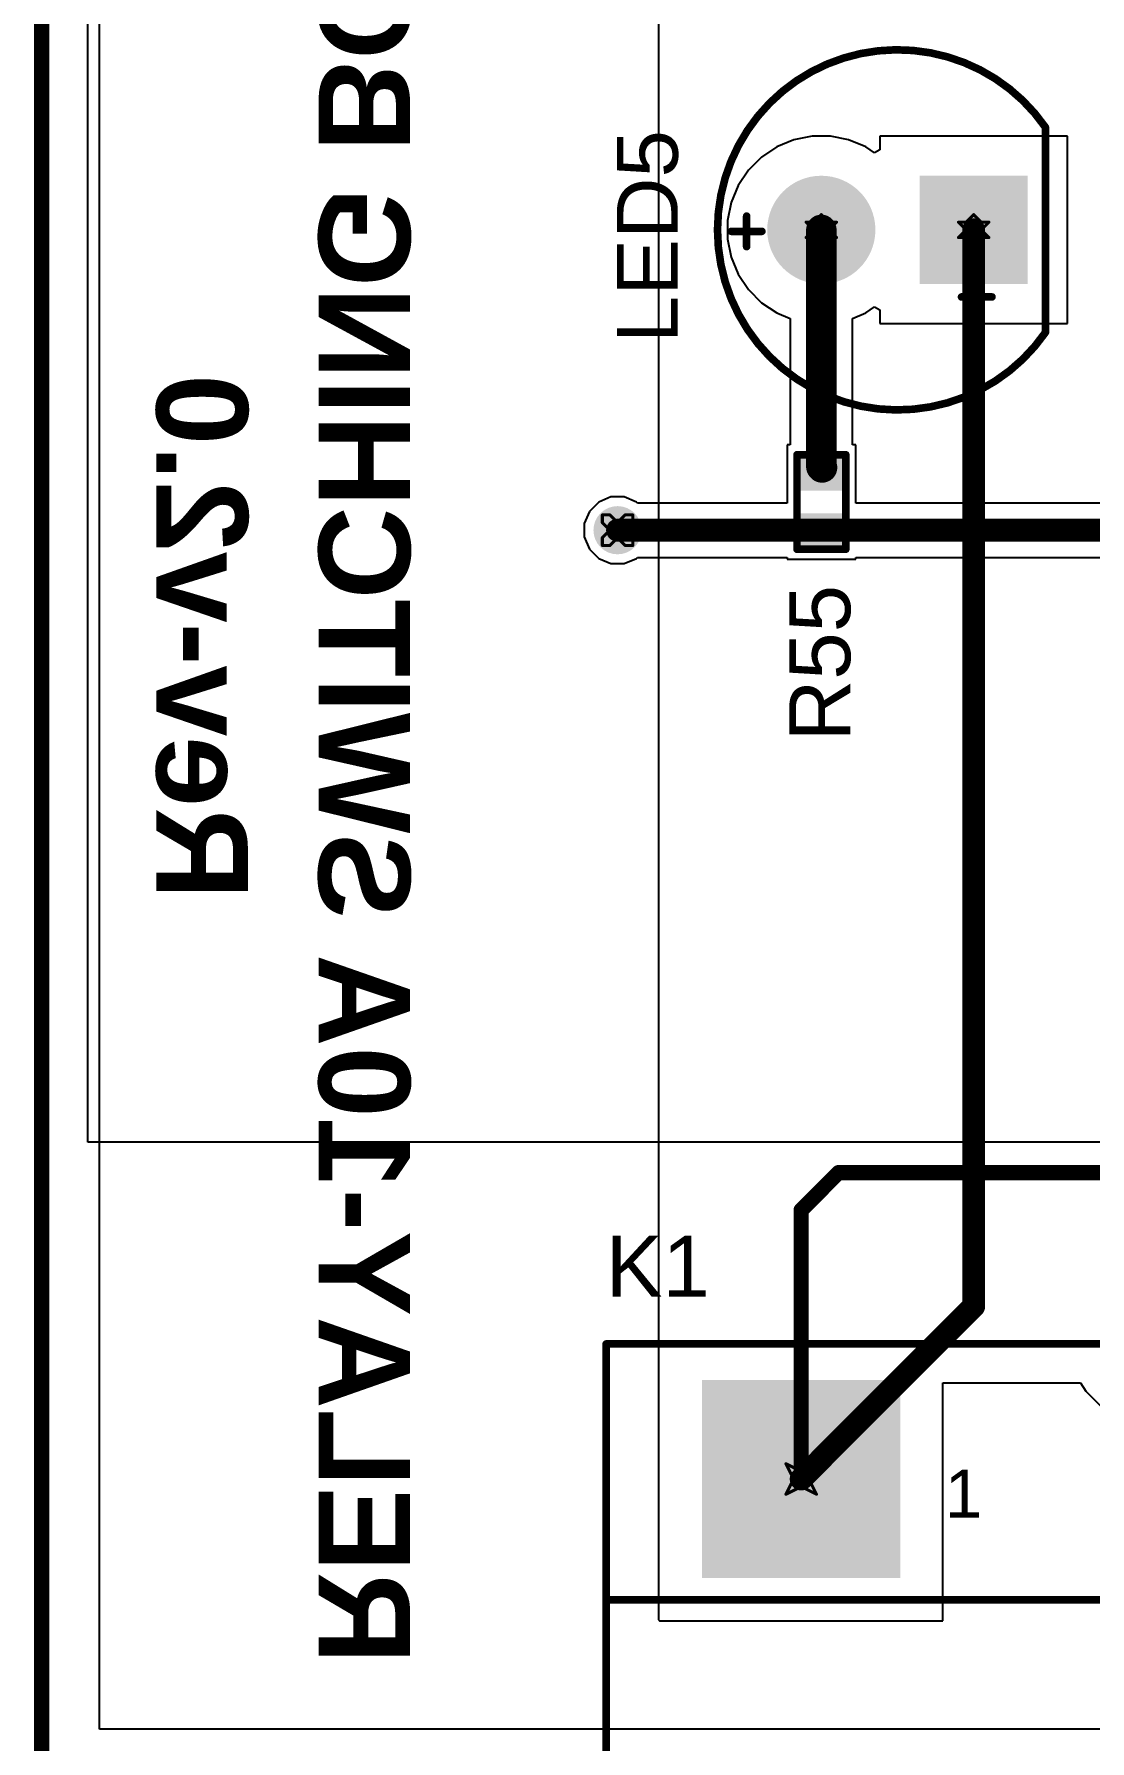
# Model space of a CAD drawing. Header units: inches. Extents: x 0 to 212, y 0 to 208.
# Drawn here: x -0.163 to 0.53, y 2.032 to 3.152 of the extents above; entities that cross this region are included whole.
import ezdxf

# ---------------------------------------------------------------- set-up
doc = ezdxf.new("R2010")
doc.units = ezdxf.units.IN
doc.header["$MEASUREMENT"] = 0
for name, color, linetype in [('Board Outline', 216, 'Continuous'), ('Bottom Layer', 5, 'Continuous'), ('Bottom Overlay', 54, 'Continuous'), ('Bottom Solder', 6, 'Continuous'), ('Drill Drawing', 1, 'Continuous'), ('Multi-Layer', 9, 'Continuous'), ('Pad Holes', 156, 'Continuous'), ('Top Layer', 1, 'Continuous'), ('Top Overlay', 2, 'Continuous'), ('Top Paste', 8, 'Continuous'), ('Top Solder', 216, 'Continuous'), ('Via Holes', 16, 'Continuous')]:
    doc.layers.add(name, color=color, linetype=linetype)
doc.styles.add('Arial', font='', dxfattribs={"height": 0.2})
doc.styles.add('Arial_Bold', font='', dxfattribs={"height": 0.2})
doc.styles.get('Arial').set_extended_font_data('Arial')
doc.styles.get('Arial_Bold').set_extended_font_data('Arial', bold=True)

# ---------------------------------------------------------------- blocks, each defined once
blk = doc.blocks.new('R___0402_27')
at = {"layer": 'Top Layer'}
for points in [[(-0.0275, -0.0125), (-0.0275, 0.0125), (-0.009499999999999998, 0.0125), (-0.009500000000000001, -0.0125)], [(0.009499999999999998, -0.0125), (0.009500000000000001, 0.0125), (0.0275, 0.0125), (0.0275, -0.0125)]]:
    blk.add_hatch(color=1, dxfattribs=at).paths.add_polyline_path(points)
at = {"layer": 'Top Paste'}
for points in [[(-0.0275, -0.0125), (-0.0275, 0.0125), (-0.009499999999999998, 0.0125), (-0.009500000000000001, -0.0125)], [(0.009499999999999998, -0.0125), (0.009500000000000001, 0.0125), (0.0275, 0.0125), (0.0275, -0.0125)]]:
    blk.add_hatch(color=8, dxfattribs=at).paths.add_polyline_path(points)
at = {"layer": 'Top Solder'}
for points in [[(-0.0296654, -0.0146654), (-0.0296654, 0.0146654), (-0.007334599999999998, 0.0146654), (-0.007334600000000002, -0.0146654)], [(0.007334599999999998, -0.0146654), (0.007334600000000002, 0.0146654), (0.0296654, 0.0146654), (0.0296654, -0.0146654)]]:
    blk.add_hatch(color=216, dxfattribs=at).paths.add_polyline_path(points)
at = {"layer": 'Top Overlay'}
for points in [[(-0.031, 0.016, 0.005, 0.005, 0), (0.031, 0.016, 0.005, 0.005, 0)], [(-0.031, 0.016, 0.005, 0.005, 0), (-0.031, -0.016, 0.005, 0.005, 0)], [(0.031, 0.016, 0.005, 0.005, 0), (0.031, -0.016, 0.005, 0.005, 0)], [(-0.031, -0.016, 0.005, 0.005, 0), (0.031, -0.016, 0.005, 0.005, 0)], [(-0.032, -0.017, 0.000127, 0.000127, 0), (0.032, -0.017, 0.000127, 0.000127, 0)]]:
    blk.add_lwpolyline(points, format="xyseb", dxfattribs=at)
for points in [[(-0.03225, 0.016, 0.0025, 0.0025, 1), (-0.02975, 0.016, 0.0025, 0.0025, 1)], [(-0.03225, 0.016, 0.0025, 0.0025, 1), (-0.02975, 0.016, 0.0025, 0.0025, 1)], [(0.02975, 0.016, 0.0025, 0.0025, 1), (0.03225, 0.016, 0.0025, 0.0025, 1)], [(0.02975, 0.016, 0.0025, 0.0025, 1), (0.03225, 0.016, 0.0025, 0.0025, 1)], [(-0.03225, -0.016, 0.0025, 0.0025, 1), (-0.02975, -0.016, 0.0025, 0.0025, 1)], [(-0.03225, -0.016, 0.0025, 0.0025, 1), (-0.02975, -0.016, 0.0025, 0.0025, 1)], [(-0.0320317, -0.017, 6.35e-05, 6.35e-05, 1), (-0.0319683, -0.017, 6.35e-05, 6.35e-05, 1)], [(0.02975, -0.016, 0.0025, 0.0025, 1), (0.03225, -0.016, 0.0025, 0.0025, 1)], [(0.02975, -0.016, 0.0025, 0.0025, 1), (0.03225, -0.016, 0.0025, 0.0025, 1)], [(0.0319683, -0.017, 6.35e-05, 6.35e-05, 1), (0.0320317, -0.017, 6.35e-05, 6.35e-05, 1)]]:
    blk.add_lwpolyline(points, format="xyseb", close=True, dxfattribs=at)
blk = doc.blocks.new('TH_LED_5___G_____86')
at = {"layer": 'Bottom Layer'}
blk.add_hatch(color=5, dxfattribs=at).paths.add_polyline_path([(-0.08149595, 0.03149605), (-0.01850385, 0.03149605), (-0.01850385, -0.03149605), (-0.08149595, -0.03149605)])
h = blk.add_hatch(color=5, dxfattribs=at)
edge = h.paths.add_edge_path()
edge.add_arc((0.0500001, 0), 0.031496, 0, 360)
at = {"layer": 'Bottom Solder'}
blk.add_hatch(color=6, dxfattribs=at).paths.add_polyline_path([(-0.08549595, 0.03549605), (-0.01450385, 0.03549605), (-0.01450385, -0.03549605), (-0.08549595, -0.03549605)])
h = blk.add_hatch(color=6, dxfattribs=at)
edge = h.paths.add_edge_path()
edge.add_arc((0.0500001, 0), 0.035496, 0, 360)
at = {"layer": 'Multi-Layer'}
blk.add_hatch(color=9, dxfattribs=at).paths.add_polyline_path([(-0.08149595, 0.03149605), (-0.01850385, 0.03149605), (-0.01850385, -0.03149605), (-0.08149595, -0.03149605)])
h = blk.add_hatch(color=9, dxfattribs=at)
edge = h.paths.add_edge_path()
edge.add_arc((0.0500001, 0), 0.031496, 0, 360)
at = {"layer": 'Pad Holes'}
h = blk.add_hatch(color=7, dxfattribs=at)
edge = h.paths.add_edge_path()
edge.add_arc((-0.0499999, 0), 0.017717, 0, 360)
h = blk.add_hatch(color=7, dxfattribs=at)
edge = h.paths.add_edge_path()
edge.add_arc((0.0500001, 0), 0.017717, 0, 360)
at = {"layer": 'Top Layer'}
blk.add_hatch(color=1, dxfattribs=at).paths.add_polyline_path([(-0.08149595, 0.03149605), (-0.01850385, 0.03149605), (-0.01850385, -0.03149605), (-0.08149595, -0.03149605)])
h = blk.add_hatch(color=1, dxfattribs=at)
edge = h.paths.add_edge_path()
edge.add_arc((0.0500001, 0), 0.031496, 0, 360)
at = {"layer": 'Top Solder'}
blk.add_hatch(color=216, dxfattribs=at).paths.add_polyline_path([(-0.08549595, 0.03549605), (-0.01450385, 0.03549605), (-0.01450385, -0.03549605), (-0.08549595, -0.03549605)])
h = blk.add_hatch(color=216, dxfattribs=at)
edge = h.paths.add_edge_path()
edge.add_arc((0.0500001, 0), 0.035496, 0, 360)
at = {"layer": 'Top Overlay'}
for points in [[(-0.0970696, 0.0672869, 0.005, 0.005, -0.7350501228491372), (0.1181102, 0, 0.005, 0.005, 0)], [(-0.0970695, 0.0672869, 0.005, 0.005, 0), (-0.0970695, -0.0672869, 0.005, 0.005, 0)], [(-0.0419998, 0.044, 0.005, 0.005, 0), (-0.0619999, 0.044, 0.005, 0.005, 0)], [(0.099, 0.011, 0.005, 0.005, 0), (0.099, -0.0090001, 0.005, 0.005, 0)], [(0.1181102, 0, 0.005, 0.005, -0.7350501228491367), (-0.0970696, -0.0672869, 0.005, 0.005, 0)], [(0.1090001, 0.001, 0.005, 0.005, 0), (0.089, 0.001, 0.005, 0.005, 0)]]:
    blk.add_lwpolyline(points, format="xyseb", dxfattribs=at)
for points in [[(-0.0983196, 0.0672869, 0.0025, 0.0025, 1), (-0.0958196, 0.0672869, 0.0025, 0.0025, 1)], [(-0.0983195, 0.0672869, 0.0025, 0.0025, 1), (-0.0958195, 0.0672869, 0.0025, 0.0025, 1)], [(-0.0632499, 0.044, 0.0025, 0.0025, 1), (-0.0607499, 0.044, 0.0025, 0.0025, 1)], [(-0.0432498, 0.044, 0.0025, 0.0025, 1), (-0.0407498, 0.044, 0.0025, 0.0025, 1)], [(0.09775, 0.011, 0.0025, 0.0025, 1), (0.10025, 0.011, 0.0025, 0.0025, 1)], [(0.08775, 0.001, 0.0025, 0.0025, 1), (0.09025, 0.001, 0.0025, 0.0025, 1)], [(0.1077501, 0.001, 0.0025, 0.0025, 1), (0.1102501, 0.001, 0.0025, 0.0025, 1)], [(0.1168602, 0, 0.0025, 0.0025, 1), (0.1193602, 0, 0.0025, 0.0025, 1)], [(0.1168602, 0, 0.0025, 0.0025, 1), (0.1193602, 0, 0.0025, 0.0025, 1)], [(0.09775, -0.0090001, 0.0025, 0.0025, 1), (0.10025, -0.0090001, 0.0025, 0.0025, 1)], [(-0.0983196, -0.0672869, 0.0025, 0.0025, 1), (-0.0958196, -0.0672869, 0.0025, 0.0025, 1)], [(-0.0983195, -0.0672869, 0.0025, 0.0025, 1), (-0.0958195, -0.0672869, 0.0025, 0.0025, 1)]]:
    blk.add_lwpolyline(points, format="xyseb", close=True, dxfattribs=at)
blk = doc.blocks.new('G4A_1A_PE_DC24_96')
at = {"layer": 'Bottom Layer'}
blk.add_hatch(color=5, dxfattribs=at).paths.add_polyline_path([(-0.40944835, 0.17323225), (-0.53543265, 0.17323225), (-0.53543265, 0.29921655), (-0.40944835, 0.29921655)])
h = blk.add_hatch(color=5, dxfattribs=at)
edge = h.paths.add_edge_path()
edge.add_arc((0.3936995, 0.2362244), 0.0629921, 0, 360)
h = blk.add_hatch(color=5, dxfattribs=at)
edge = h.paths.add_edge_path()
edge.add_arc((-0.5433105, -0.2362156), 0.0629921, 0, 360)
h = blk.add_hatch(color=5, dxfattribs=at)
edge = h.paths.add_edge_path()
edge.add_arc((0.5433095, -0.2362156), 0.0629921, 0, 360)
at = {"layer": 'Bottom Solder'}
blk.add_hatch(color=6, dxfattribs=at).paths.add_polyline_path([(-0.40744835, 0.17123225), (-0.53743265, 0.17123225), (-0.53743265, 0.30121655), (-0.40744835, 0.30121655)])
h = blk.add_hatch(color=6, dxfattribs=at)
edge = h.paths.add_edge_path()
edge.add_arc((0.3936995, 0.2362244), 0.0649921, 0, 360)
h = blk.add_hatch(color=6, dxfattribs=at)
edge = h.paths.add_edge_path()
edge.add_arc((-0.5433105, -0.2362156), 0.0649921, 0, 360)
h = blk.add_hatch(color=6, dxfattribs=at)
edge = h.paths.add_edge_path()
edge.add_arc((0.5433095, -0.2362156), 0.0649921, 0, 360)
at = {"layer": 'Multi-Layer'}
blk.add_hatch(color=9, dxfattribs=at).paths.add_polyline_path([(-0.40944835, 0.17323225), (-0.53543265, 0.17323225), (-0.53543265, 0.29921655), (-0.40944835, 0.29921655)])
h = blk.add_hatch(color=9, dxfattribs=at)
edge = h.paths.add_edge_path()
edge.add_arc((0.3936995, 0.2362244), 0.0629921, 0, 360)
h = blk.add_hatch(color=9, dxfattribs=at)
edge = h.paths.add_edge_path()
edge.add_arc((-0.5433105, -0.2362156), 0.0629921, 0, 360)
h = blk.add_hatch(color=9, dxfattribs=at)
edge = h.paths.add_edge_path()
edge.add_arc((0.5433095, -0.2362156), 0.0629921, 0, 360)
at = {"layer": 'Pad Holes'}
h = blk.add_hatch(color=7, dxfattribs=at)
edge = h.paths.add_edge_path()
edge.add_arc((-0.4724385, 0.2362194), 0.035433, 0, 360)
h = blk.add_hatch(color=7, dxfattribs=at)
edge = h.paths.add_edge_path()
edge.add_arc((0.3936985, 0.2362194), 0.035433, 0, 360)
h = blk.add_hatch(color=7, dxfattribs=at)
edge = h.paths.add_edge_path()
edge.add_arc((-0.5433125, -0.2362196), 0.035433, 0, 360)
h = blk.add_hatch(color=7, dxfattribs=at)
edge = h.paths.add_edge_path()
edge.add_arc((0.5433125, -0.2362196), 0.035433, 0, 360)
at = {"layer": 'Top Layer'}
blk.add_hatch(color=1, dxfattribs=at).paths.add_polyline_path([(-0.40944835, 0.17323225), (-0.53543265, 0.17323225), (-0.53543265, 0.29921655), (-0.40944835, 0.29921655)])
h = blk.add_hatch(color=1, dxfattribs=at)
edge = h.paths.add_edge_path()
edge.add_arc((0.3936995, 0.2362244), 0.0629921, 0, 360)
h = blk.add_hatch(color=1, dxfattribs=at)
edge = h.paths.add_edge_path()
edge.add_arc((-0.5433105, -0.2362156), 0.0629921, 0, 360)
h = blk.add_hatch(color=1, dxfattribs=at)
edge = h.paths.add_edge_path()
edge.add_arc((0.5433095, -0.2362156), 0.0629921, 0, 360)
at = {"layer": 'Top Solder'}
blk.add_hatch(color=216, dxfattribs=at).paths.add_polyline_path([(-0.40744835, 0.17123225), (-0.53743265, 0.17123225), (-0.53743265, 0.30121655), (-0.40744835, 0.30121655)])
h = blk.add_hatch(color=216, dxfattribs=at)
edge = h.paths.add_edge_path()
edge.add_arc((0.3936995, 0.2362244), 0.0649921, 0, 360)
h = blk.add_hatch(color=216, dxfattribs=at)
edge = h.paths.add_edge_path()
edge.add_arc((-0.5433105, -0.2362156), 0.0649921, 0, 360)
h = blk.add_hatch(color=216, dxfattribs=at)
edge = h.paths.add_edge_path()
edge.add_arc((0.5433095, -0.2362156), 0.0649921, 0, 360)
at = {"layer": 'Top Overlay'}
for points in [[(-0.6004005, 0.3248124, 0.005, 0.005, 0), (0.6003855, 0.3248124, 0.005, 0.005, 0)], [(-0.6003595, -0.2169466, 0.005, 0.005, 0), (-0.6003595, 0.3248124, 0.005, 0.005, 0)], [(0.6003855, -0.2170276, 0.005, 0.005, 0), (0.6003855, 0.3248124, 0.005, 0.005, 0)], [(-0.6003595, 0.1568944, 0.005, 0.005, 0), (0.6003855, 0.1568944, 0.005, 0.005, 0)], [(-0.6003935, -0.1751876, 0.005, 0.005, 0), (0.6003925, -0.1751876, 0.005, 0.005, 0)], [(-0.0861195, -0.2199886, 0.005, 0.005, 0), (0.0849995, -0.2199887, 0.005, 0.005, 0)], [(-0.0861195, -0.3051096, 0.005, 0.005, 0), (-0.0861195, -0.2199886, 0.005, 0.005, 0)], [(0.0849995, -0.3051096, 0.005, 0.005, 0), (0.0849995, -0.2199887, 0.005, 0.005, 0)], [(-0.6003595, -0.3051096, 0.005, 0.005, 0), (-0.6003595, -0.2554705, 0.005, 0.005, 0)], [(0.6003855, -0.3051096, 0.005, 0.005, 0), (0.6003855, -0.2553895, 0.005, 0.005, 0)], [(-0.6004005, -0.3051096, 0.005, 0.005, 0), (0.6003855, -0.3051096, 0.005, 0.005, 0)]]:
    blk.add_lwpolyline(points, format="xyseb", dxfattribs=at)
for points in [[(-0.6016505, 0.3248124, 0.0025, 0.0025, 1), (-0.5991505, 0.3248124, 0.0025, 0.0025, 1)], [(-0.6016095, 0.3248124, 0.0025, 0.0025, 1), (-0.5991095, 0.3248124, 0.0025, 0.0025, 1)], [(0.5991355, 0.3248124, 0.0025, 0.0025, 1), (0.6016355, 0.3248124, 0.0025, 0.0025, 1)], [(0.5991355, 0.3248124, 0.0025, 0.0025, 1), (0.6016355, 0.3248124, 0.0025, 0.0025, 1)], [(-0.6016095, 0.1568944, 0.0025, 0.0025, 1), (-0.5991095, 0.1568944, 0.0025, 0.0025, 1)], [(0.5991355, 0.1568944, 0.0025, 0.0025, 1), (0.6016355, 0.1568944, 0.0025, 0.0025, 1)], [(-0.6016435, -0.1751876, 0.0025, 0.0025, 1), (-0.5991435, -0.1751876, 0.0025, 0.0025, 1)], [(0.5991425, -0.1751876, 0.0025, 0.0025, 1), (0.6016425, -0.1751876, 0.0025, 0.0025, 1)], [(-0.6016095, -0.2169466, 0.0025, 0.0025, 1), (-0.5991095, -0.2169466, 0.0025, 0.0025, 1)], [(-0.0873695, -0.2199886, 0.0025, 0.0025, 1), (-0.0848695, -0.2199886, 0.0025, 0.0025, 1)], [(-0.0873695, -0.2199886, 0.0025, 0.0025, 1), (-0.0848695, -0.2199886, 0.0025, 0.0025, 1)], [(0.0837495, -0.2199887, 0.0025, 0.0025, 1), (0.0862495, -0.2199887, 0.0025, 0.0025, 1)], [(0.0837495, -0.2199887, 0.0025, 0.0025, 1), (0.0862495, -0.2199887, 0.0025, 0.0025, 1)], [(0.5991355, -0.2170276, 0.0025, 0.0025, 1), (0.6016355, -0.2170276, 0.0025, 0.0025, 1)], [(-0.6016095, -0.2554705, 0.0025, 0.0025, 1), (-0.5991095, -0.2554705, 0.0025, 0.0025, 1)], [(0.5991355, -0.2553895, 0.0025, 0.0025, 1), (0.6016355, -0.2553895, 0.0025, 0.0025, 1)], [(-0.6016505, -0.3051096, 0.0025, 0.0025, 1), (-0.5991505, -0.3051096, 0.0025, 0.0025, 1)], [(-0.6016095, -0.3051096, 0.0025, 0.0025, 1), (-0.5991095, -0.3051096, 0.0025, 0.0025, 1)], [(-0.0873695, -0.3051096, 0.0025, 0.0025, 1), (-0.0848695, -0.3051096, 0.0025, 0.0025, 1)], [(0.0837495, -0.3051096, 0.0025, 0.0025, 1), (0.0862495, -0.3051096, 0.0025, 0.0025, 1)], [(0.5991355, -0.3051096, 0.0025, 0.0025, 1), (0.6016355, -0.3051096, 0.0025, 0.0025, 1)], [(0.5991355, -0.3051096, 0.0025, 0.0025, 1), (0.6016355, -0.3051096, 0.0025, 0.0025, 1)]]:
    blk.add_lwpolyline(points, format="xyseb", close=True, dxfattribs=at)
at = {"layer": 'Top Overlay', "style": 'Arial'}
blk.add_text('1', height=0.0314961, rotation=360, dxfattribs=at).set_placement((-0.3781253, 0.2108746))

msp = doc.modelspace()

# ---------------------------------------------------------------- hatches: boundary and pattern name
at = {"layer": 'Bottom Layer'}
h = msp.add_hatch(color=5, dxfattribs=at)
edge = h.paths.add_edge_path()
edge.add_arc((0.22, 2.8263613), 0.011811, 0, 360)
at = {"layer": 'Bottom Solder'}
h = msp.add_hatch(color=6, dxfattribs=at)
edge = h.paths.add_edge_path()
edge.add_arc((0.22, 2.8263613), 0.015811, 0, 360)
at = {"layer": 'Top Layer'}
h = msp.add_hatch(color=1, dxfattribs=at)
edge = h.paths.add_edge_path()
edge.add_arc((0.22, 2.8263613), 0.011811, 0, 360)
at = {"layer": 'Top Solder'}
h = msp.add_hatch(color=216, dxfattribs=at)
edge = h.paths.add_edge_path()
edge.add_arc((0.22, 2.8263613), 0.015811, 0, 360)
at = {"layer": 'Via Holes'}
h = msp.add_hatch(color=7, dxfattribs=at)
edge = h.paths.add_edge_path()
edge.add_arc((0.22, 2.8263613), 0.0059055, 0, 360)

# ---------------------------------------------------------------- linework, layer by layer
at = {"layer": 'Board Outline'}
msp.add_lwpolyline([(-0.1578481, -0.1538323, 0.01, 0.01, 0), (-0.1578481, 4.1768764, 0.01, 0.01, 0)], format="xyseb", dxfattribs=at)
at = {"layer": 'Bottom Layer'}
for p, q in [((-0.12, 2.04), (-0.12, 3.58)), ((0.2469692, 3.58), (0.2469692, 2.1116261)), ((0.4334957, 2.1110838), (0.4334957, 2.2670632)), ((0.4334957, 2.2670632), (0.5237283, 2.2670632)), ((0.5237283, 2.2670632), (0.5273832, 2.2615933)), ((0.5273832, 2.2615933), (0.5482618, 2.2407147)), ((0.2469692, 2.1116261), (0.2475115, 2.1110838)), ((0.2475115, 2.1110838), (0.4334957, 2.1110838)), ((7.585, 2.04), (-0.12, 2.04))]:
    msp.add_line(p, q, dxfattribs=at)
for points in [[(0.4537011, 2.3172734, 0.015, 0.015, 0), (0.4537011, 3.0233585, 0.015, 0.015, 0)], [(0.3405056, 2.2040779, 0.015, 0.015, 0), (0.4537011, 2.3172734, 0.015, 0.015, 0)], [(0.3405056, 2.2040709, 0.015, 0.015, 0), (0.3405056, 2.2040779, 0.015, 0.015, 0)]]:
    msp.add_lwpolyline(points, format="xyseb", dxfattribs=at)
for points in [[(0.4499511, 3.0233585, 0.0075, 0.0075, 1), (0.4574511, 3.0233585, 0.0075, 0.0075, 1)], [(0.4499511, 2.3172734, 0.0075, 0.0075, 1), (0.4574511, 2.3172734, 0.0075, 0.0075, 1)], [(0.4499511, 2.3172734, 0.0075, 0.0075, 1), (0.4574511, 2.3172734, 0.0075, 0.0075, 1)], [(0.3367556, 2.2040779, 0.0075, 0.0075, 1), (0.3442556, 2.2040779, 0.0075, 0.0075, 1)], [(0.3367556, 2.2040779, 0.0075, 0.0075, 1), (0.3442556, 2.2040779, 0.0075, 0.0075, 1)], [(0.3367556, 2.2040709, 0.0075, 0.0075, 1), (0.3442556, 2.2040709, 0.0075, 0.0075, 1)]]:
    msp.add_lwpolyline(points, format="xyseb", close=True, dxfattribs=at)
at = {"layer": 'Drill Drawing'}
for points in [[(0.3487011, 3.0283585, 0.002, 0.002, 0), (0.3537011, 3.0333585, 0.002, 0.002, 0)], [(0.3537011, 3.0333585, 0.002, 0.002, 0), (0.3587011, 3.0283585, 0.002, 0.002, 0)], [(0.4487011, 3.0283585, 0.002, 0.002, 0), (0.4537011, 3.0333585, 0.002, 0.002, 0)], [(0.4537011, 3.0333585, 0.002, 0.002, 0), (0.4587011, 3.0283585, 0.002, 0.002, 0)], [(0.3437011, 3.0283585, 0.002, 0.002, 0), (0.3487011, 3.0233585, 0.002, 0.002, 0)], [(0.3437011, 3.0283585, 0.002, 0.002, 0), (0.3487011, 3.0283585, 0.002, 0.002, 0)], [(0.3437011, 3.0183585, 0.002, 0.002, 0), (0.3487011, 3.0233585, 0.002, 0.002, 0)], [(0.3587011, 3.0283585, 0.002, 0.002, 0), (0.3637011, 3.0283585, 0.002, 0.002, 0)], [(0.3587011, 3.0233585, 0.002, 0.002, 0), (0.3637011, 3.0283585, 0.002, 0.002, 0)], [(0.3587011, 3.0233585, 0.002, 0.002, 0), (0.3637011, 3.0183585, 0.002, 0.002, 0)], [(0.4437011, 3.0283585, 0.002, 0.002, 0), (0.4487011, 3.0233585, 0.002, 0.002, 0)], [(0.4437011, 3.0283585, 0.002, 0.002, 0), (0.4487011, 3.0283585, 0.002, 0.002, 0)], [(0.4437011, 3.0183585, 0.002, 0.002, 0), (0.4487011, 3.0233585, 0.002, 0.002, 0)], [(0.4587011, 3.0283585, 0.002, 0.002, 0), (0.4637011, 3.0283585, 0.002, 0.002, 0)], [(0.4587011, 3.0233585, 0.002, 0.002, 0), (0.4637011, 3.0283585, 0.002, 0.002, 0)], [(0.4587011, 3.0233585, 0.002, 0.002, 0), (0.4637011, 3.0183585, 0.002, 0.002, 0)], [(0.3437011, 3.0183585, 0.002, 0.002, 0), (0.3487011, 3.0183585, 0.002, 0.002, 0)], [(0.3487011, 3.0183585, 0.002, 0.002, 0), (0.3537011, 3.0133585, 0.002, 0.002, 0)], [(0.3537011, 3.0133585, 0.002, 0.002, 0), (0.3587011, 3.0183585, 0.002, 0.002, 0)], [(0.3587011, 3.0183585, 0.002, 0.002, 0), (0.3637011, 3.0183585, 0.002, 0.002, 0)], [(0.4437011, 3.0183585, 0.002, 0.002, 0), (0.4487011, 3.0183585, 0.002, 0.002, 0)], [(0.4487011, 3.0183585, 0.002, 0.002, 0), (0.4537011, 3.0133585, 0.002, 0.002, 0)], [(0.4537011, 3.0133585, 0.002, 0.002, 0), (0.4587011, 3.0183585, 0.002, 0.002, 0)], [(0.4587011, 3.0183585, 0.002, 0.002, 0), (0.4637011, 3.0183585, 0.002, 0.002, 0)], [(0.21, 2.8313613, 0.002, 0.002, 0), (0.21, 2.8363613, 0.002, 0.002, 0)], [(0.21, 2.8363613, 0.002, 0.002, 0), (0.215, 2.8363613, 0.002, 0.002, 0)], [(0.21, 2.8313613, 0.002, 0.002, 0), (0.215, 2.8263613, 0.002, 0.002, 0)], [(0.215, 2.8363613, 0.002, 0.002, 0), (0.22, 2.8313613, 0.002, 0.002, 0)], [(0.22, 2.8313613, 0.002, 0.002, 0), (0.225, 2.8363613, 0.002, 0.002, 0)], [(0.225, 2.8363613, 0.002, 0.002, 0), (0.23, 2.8363613, 0.002, 0.002, 0)], [(0.225, 2.8263613, 0.002, 0.002, 0), (0.23, 2.8313613, 0.002, 0.002, 0)], [(0.23, 2.8313613, 0.002, 0.002, 0), (0.23, 2.8363613, 0.002, 0.002, 0)], [(0.21, 2.8213613, 0.002, 0.002, 0), (0.215, 2.8263613, 0.002, 0.002, 0)], [(0.21, 2.8163613, 0.002, 0.002, 0), (0.21, 2.8213613, 0.002, 0.002, 0)], [(0.215, 2.8163613, 0.002, 0.002, 0), (0.22, 2.8213613, 0.002, 0.002, 0)], [(0.22, 2.8213613, 0.002, 0.002, 0), (0.225, 2.8163613, 0.002, 0.002, 0)], [(0.225, 2.8263613, 0.002, 0.002, 0), (0.23, 2.8213613, 0.002, 0.002, 0)], [(0.23, 2.8163613, 0.002, 0.002, 0), (0.23, 2.8213613, 0.002, 0.002, 0)], [(0.21, 2.8163613, 0.002, 0.002, 0), (0.215, 2.8163613, 0.002, 0.002, 0)], [(0.225, 2.8163613, 0.002, 0.002, 0), (0.23, 2.8163613, 0.002, 0.002, 0)], [(0.3305056, 2.2140709, 0.002, 0.002, 0), (0.3405056, 2.2090709, 0.002, 0.002, 0)], [(0.3305056, 2.2140709, 0.002, 0.002, 0), (0.3355056, 2.2040709, 0.002, 0.002, 0)], [(0.3405056, 2.2090709, 0.002, 0.002, 0), (0.3505056, 2.2140709, 0.002, 0.002, 0)], [(0.3455056, 2.2040709, 0.002, 0.002, 0), (0.3505056, 2.2140709, 0.002, 0.002, 0)], [(0.3305056, 2.1940709, 0.002, 0.002, 0), (0.3355056, 2.2040709, 0.002, 0.002, 0)], [(0.3305056, 2.1940709, 0.002, 0.002, 0), (0.3405056, 2.1990709, 0.002, 0.002, 0)], [(0.3405056, 2.1990709, 0.002, 0.002, 0), (0.3505056, 2.1940709, 0.002, 0.002, 0)], [(0.3455056, 2.2040709, 0.002, 0.002, 0), (0.3505056, 2.1940709, 0.002, 0.002, 0)]]:
    msp.add_lwpolyline(points, format="xyseb", dxfattribs=at)
for points in [[(0.3532011, 3.0333585, 0.001, 0.001, 1), (0.3542011, 3.0333585, 0.001, 0.001, 1)], [(0.3532011, 3.0333585, 0.001, 0.001, 1), (0.3542011, 3.0333585, 0.001, 0.001, 1)], [(0.4532011, 3.0333585, 0.001, 0.001, 1), (0.4542011, 3.0333585, 0.001, 0.001, 1)], [(0.4532011, 3.0333585, 0.001, 0.001, 1), (0.4542011, 3.0333585, 0.001, 0.001, 1)], [(0.3432011, 3.0283585, 0.001, 0.001, 1), (0.3442011, 3.0283585, 0.001, 0.001, 1)], [(0.3432011, 3.0283585, 0.001, 0.001, 1), (0.3442011, 3.0283585, 0.001, 0.001, 1)], [(0.3482011, 3.0283585, 0.001, 0.001, 1), (0.3492011, 3.0283585, 0.001, 0.001, 1)], [(0.3482011, 3.0283585, 0.001, 0.001, 1), (0.3492011, 3.0283585, 0.001, 0.001, 1)], [(0.3482011, 3.0233585, 0.001, 0.001, 1), (0.3492011, 3.0233585, 0.001, 0.001, 1)], [(0.3482011, 3.0233585, 0.001, 0.001, 1), (0.3492011, 3.0233585, 0.001, 0.001, 1)], [(0.3582011, 3.0283585, 0.001, 0.001, 1), (0.3592011, 3.0283585, 0.001, 0.001, 1)], [(0.3582011, 3.0283585, 0.001, 0.001, 1), (0.3592011, 3.0283585, 0.001, 0.001, 1)], [(0.3582011, 3.0233585, 0.001, 0.001, 1), (0.3592011, 3.0233585, 0.001, 0.001, 1)], [(0.3582011, 3.0233585, 0.001, 0.001, 1), (0.3592011, 3.0233585, 0.001, 0.001, 1)], [(0.3632011, 3.0283585, 0.001, 0.001, 1), (0.3642011, 3.0283585, 0.001, 0.001, 1)], [(0.3632011, 3.0283585, 0.001, 0.001, 1), (0.3642011, 3.0283585, 0.001, 0.001, 1)], [(0.4432011, 3.0283585, 0.001, 0.001, 1), (0.4442011, 3.0283585, 0.001, 0.001, 1)], [(0.4432011, 3.0283585, 0.001, 0.001, 1), (0.4442011, 3.0283585, 0.001, 0.001, 1)], [(0.4482011, 3.0283585, 0.001, 0.001, 1), (0.4492011, 3.0283585, 0.001, 0.001, 1)], [(0.4482011, 3.0283585, 0.001, 0.001, 1), (0.4492011, 3.0283585, 0.001, 0.001, 1)], [(0.4482011, 3.0233585, 0.001, 0.001, 1), (0.4492011, 3.0233585, 0.001, 0.001, 1)], [(0.4482011, 3.0233585, 0.001, 0.001, 1), (0.4492011, 3.0233585, 0.001, 0.001, 1)], [(0.4582011, 3.0283585, 0.001, 0.001, 1), (0.4592011, 3.0283585, 0.001, 0.001, 1)], [(0.4582011, 3.0283585, 0.001, 0.001, 1), (0.4592011, 3.0283585, 0.001, 0.001, 1)], [(0.4582011, 3.0233585, 0.001, 0.001, 1), (0.4592011, 3.0233585, 0.001, 0.001, 1)], [(0.4582011, 3.0233585, 0.001, 0.001, 1), (0.4592011, 3.0233585, 0.001, 0.001, 1)], [(0.4632011, 3.0283585, 0.001, 0.001, 1), (0.4642011, 3.0283585, 0.001, 0.001, 1)], [(0.4632011, 3.0283585, 0.001, 0.001, 1), (0.4642011, 3.0283585, 0.001, 0.001, 1)], [(0.3432011, 3.0183585, 0.001, 0.001, 1), (0.3442011, 3.0183585, 0.001, 0.001, 1)], [(0.3432011, 3.0183585, 0.001, 0.001, 1), (0.3442011, 3.0183585, 0.001, 0.001, 1)], [(0.3482011, 3.0183585, 0.001, 0.001, 1), (0.3492011, 3.0183585, 0.001, 0.001, 1)], [(0.3482011, 3.0183585, 0.001, 0.001, 1), (0.3492011, 3.0183585, 0.001, 0.001, 1)], [(0.3532011, 3.0133585, 0.001, 0.001, 1), (0.3542011, 3.0133585, 0.001, 0.001, 1)], [(0.3532011, 3.0133585, 0.001, 0.001, 1), (0.3542011, 3.0133585, 0.001, 0.001, 1)], [(0.3582011, 3.0183585, 0.001, 0.001, 1), (0.3592011, 3.0183585, 0.001, 0.001, 1)], [(0.3582011, 3.0183585, 0.001, 0.001, 1), (0.3592011, 3.0183585, 0.001, 0.001, 1)], [(0.3632011, 3.0183585, 0.001, 0.001, 1), (0.3642011, 3.0183585, 0.001, 0.001, 1)], [(0.3632011, 3.0183585, 0.001, 0.001, 1), (0.3642011, 3.0183585, 0.001, 0.001, 1)], [(0.4432011, 3.0183585, 0.001, 0.001, 1), (0.4442011, 3.0183585, 0.001, 0.001, 1)], [(0.4432011, 3.0183585, 0.001, 0.001, 1), (0.4442011, 3.0183585, 0.001, 0.001, 1)], [(0.4482011, 3.0183585, 0.001, 0.001, 1), (0.4492011, 3.0183585, 0.001, 0.001, 1)], [(0.4482011, 3.0183585, 0.001, 0.001, 1), (0.4492011, 3.0183585, 0.001, 0.001, 1)], [(0.4532011, 3.0133585, 0.001, 0.001, 1), (0.4542011, 3.0133585, 0.001, 0.001, 1)], [(0.4532011, 3.0133585, 0.001, 0.001, 1), (0.4542011, 3.0133585, 0.001, 0.001, 1)], [(0.4582011, 3.0183585, 0.001, 0.001, 1), (0.4592011, 3.0183585, 0.001, 0.001, 1)], [(0.4582011, 3.0183585, 0.001, 0.001, 1), (0.4592011, 3.0183585, 0.001, 0.001, 1)], [(0.4632011, 3.0183585, 0.001, 0.001, 1), (0.4642011, 3.0183585, 0.001, 0.001, 1)], [(0.4632011, 3.0183585, 0.001, 0.001, 1), (0.4642011, 3.0183585, 0.001, 0.001, 1)], [(0.2095, 2.8363613, 0.001, 0.001, 1), (0.2105, 2.8363613, 0.001, 0.001, 1)], [(0.2095, 2.8363613, 0.001, 0.001, 1), (0.2105, 2.8363613, 0.001, 0.001, 1)], [(0.2095, 2.8313613, 0.001, 0.001, 1), (0.2105, 2.8313613, 0.001, 0.001, 1)], [(0.2095, 2.8313613, 0.001, 0.001, 1), (0.2105, 2.8313613, 0.001, 0.001, 1)], [(0.2145, 2.8363613, 0.001, 0.001, 1), (0.2155, 2.8363613, 0.001, 0.001, 1)], [(0.2145, 2.8363613, 0.001, 0.001, 1), (0.2155, 2.8363613, 0.001, 0.001, 1)], [(0.2195, 2.8313613, 0.001, 0.001, 1), (0.2205, 2.8313613, 0.001, 0.001, 1)], [(0.2195, 2.8313613, 0.001, 0.001, 1), (0.2205, 2.8313613, 0.001, 0.001, 1)], [(0.2245, 2.8363613, 0.001, 0.001, 1), (0.2255, 2.8363613, 0.001, 0.001, 1)], [(0.2245, 2.8363613, 0.001, 0.001, 1), (0.2255, 2.8363613, 0.001, 0.001, 1)], [(0.2295, 2.8363613, 0.001, 0.001, 1), (0.2305, 2.8363613, 0.001, 0.001, 1)], [(0.2295, 2.8363613, 0.001, 0.001, 1), (0.2305, 2.8363613, 0.001, 0.001, 1)], [(0.2295, 2.8313613, 0.001, 0.001, 1), (0.2305, 2.8313613, 0.001, 0.001, 1)], [(0.2295, 2.8313613, 0.001, 0.001, 1), (0.2305, 2.8313613, 0.001, 0.001, 1)], [(0.2095, 2.8213613, 0.001, 0.001, 1), (0.2105, 2.8213613, 0.001, 0.001, 1)], [(0.2095, 2.8213613, 0.001, 0.001, 1), (0.2105, 2.8213613, 0.001, 0.001, 1)], [(0.2145, 2.8263613, 0.001, 0.001, 1), (0.2155, 2.8263613, 0.001, 0.001, 1)], [(0.2145, 2.8263613, 0.001, 0.001, 1), (0.2155, 2.8263613, 0.001, 0.001, 1)], [(0.2195, 2.8213613, 0.001, 0.001, 1), (0.2205, 2.8213613, 0.001, 0.001, 1)], [(0.2195, 2.8213613, 0.001, 0.001, 1), (0.2205, 2.8213613, 0.001, 0.001, 1)], [(0.2245, 2.8263613, 0.001, 0.001, 1), (0.2255, 2.8263613, 0.001, 0.001, 1)], [(0.2245, 2.8263613, 0.001, 0.001, 1), (0.2255, 2.8263613, 0.001, 0.001, 1)], [(0.2295, 2.8213613, 0.001, 0.001, 1), (0.2305, 2.8213613, 0.001, 0.001, 1)], [(0.2295, 2.8213613, 0.001, 0.001, 1), (0.2305, 2.8213613, 0.001, 0.001, 1)], [(0.2095, 2.8163613, 0.001, 0.001, 1), (0.2105, 2.8163613, 0.001, 0.001, 1)], [(0.2095, 2.8163613, 0.001, 0.001, 1), (0.2105, 2.8163613, 0.001, 0.001, 1)], [(0.2145, 2.8163613, 0.001, 0.001, 1), (0.2155, 2.8163613, 0.001, 0.001, 1)], [(0.2145, 2.8163613, 0.001, 0.001, 1), (0.2155, 2.8163613, 0.001, 0.001, 1)], [(0.2245, 2.8163613, 0.001, 0.001, 1), (0.2255, 2.8163613, 0.001, 0.001, 1)], [(0.2245, 2.8163613, 0.001, 0.001, 1), (0.2255, 2.8163613, 0.001, 0.001, 1)], [(0.2295, 2.8163613, 0.001, 0.001, 1), (0.2305, 2.8163613, 0.001, 0.001, 1)], [(0.2295, 2.8163613, 0.001, 0.001, 1), (0.2305, 2.8163613, 0.001, 0.001, 1)], [(0.3300056, 2.2140709, 0.001, 0.001, 1), (0.3310056, 2.2140709, 0.001, 0.001, 1)], [(0.3300056, 2.2140709, 0.001, 0.001, 1), (0.3310056, 2.2140709, 0.001, 0.001, 1)], [(0.3400056, 2.2090709, 0.001, 0.001, 1), (0.3410056, 2.2090709, 0.001, 0.001, 1)], [(0.3400056, 2.2090709, 0.001, 0.001, 1), (0.3410056, 2.2090709, 0.001, 0.001, 1)], [(0.3500056, 2.2140709, 0.001, 0.001, 1), (0.3510056, 2.2140709, 0.001, 0.001, 1)], [(0.3500056, 2.2140709, 0.001, 0.001, 1), (0.3510056, 2.2140709, 0.001, 0.001, 1)], [(0.3300056, 2.1940709, 0.001, 0.001, 1), (0.3310056, 2.1940709, 0.001, 0.001, 1)], [(0.3300056, 2.1940709, 0.001, 0.001, 1), (0.3310056, 2.1940709, 0.001, 0.001, 1)], [(0.3350056, 2.2040709, 0.001, 0.001, 1), (0.3360056, 2.2040709, 0.001, 0.001, 1)], [(0.3350056, 2.2040709, 0.001, 0.001, 1), (0.3360056, 2.2040709, 0.001, 0.001, 1)], [(0.3400056, 2.1990709, 0.001, 0.001, 1), (0.3410056, 2.1990709, 0.001, 0.001, 1)], [(0.3400056, 2.1990709, 0.001, 0.001, 1), (0.3410056, 2.1990709, 0.001, 0.001, 1)], [(0.3450056, 2.2040709, 0.001, 0.001, 1), (0.3460056, 2.2040709, 0.001, 0.001, 1)], [(0.3450056, 2.2040709, 0.001, 0.001, 1), (0.3460056, 2.2040709, 0.001, 0.001, 1)], [(0.3500056, 2.1940709, 0.001, 0.001, 1), (0.3510056, 2.1940709, 0.001, 0.001, 1)], [(0.3500056, 2.1940709, 0.001, 0.001, 1), (0.3510056, 2.1940709, 0.001, 0.001, 1)]]:
    msp.add_lwpolyline(points, format="xyseb", close=True, dxfattribs=at)
at = {"layer": 'Top Layer'}
for p, q in [((-0.1275897, 2.425), (-0.1275897, 3.9203777)), ((0.3357634, 3.0824913), (0.3245718, 3.0778556)), ((0.3476443, 3.0848545), (0.3357634, 3.0824913)), ((0.3597579, 3.0848545), (0.3476443, 3.0848545)), ((0.3716388, 3.0824913), (0.3597579, 3.0848545)), ((0.3828304, 3.0778556), (0.3716388, 3.0824913)), ((0.5151971, 3.0848545), (0.3922051, 3.0848545)), ((0.3922051, 3.0848545), (0.3922051, 3.0758344)), ((0.5151971, 2.9618625), (0.5151971, 3.0848545)), ((0.3144997, 3.0711256), (0.305934, 3.0625599)), ((0.3245718, 3.0778556), (0.3144997, 3.0711256)), ((0.3886774, 3.0739488), (0.3828304, 3.0778556)), ((0.3922051, 3.0758344), (0.3886774, 3.0739488)), ((0.305934, 3.0625599), (0.299204, 3.0524878)), ((0.299204, 3.0524878), (0.2945683, 3.0412962)), ((0.2945683, 3.0412962), (0.2922051, 3.0294153)), ((0.2922051, 3.0294153), (0.2922051, 3.0173017)), ((0.2922051, 3.0173017), (0.2945683, 3.0054208)), ((0.2945683, 3.0054208), (0.299204, 2.9942292)), ((0.299204, 2.9942292), (0.305934, 2.9841571)), ((0.305934, 2.9841571), (0.3144997, 2.9755914)), ((0.3144997, 2.9755914), (0.3245718, 2.9688614)), ((0.3245718, 2.9688614), (0.3333392, 2.9652298)), ((0.3741228, 2.9652546), (0.3828304, 2.9688614)), ((0.3828304, 2.9688614), (0.3886774, 2.9727682)), ((0.3886774, 2.9727682), (0.3922051, 2.9708826)), ((0.3922051, 2.9708826), (0.3922051, 2.9618625)), ((0.3333392, 2.9652298), (0.3333392, 2.8823613)), ((0.3741228, 2.8823613), (0.3741228, 2.9652546)), ((0.3922051, 2.9618625), (0.5151971, 2.9618625)), ((0.3333392, 2.8823613), (0.3312608, 2.8823613)), ((0.3312608, 2.8823613), (0.3312608, 2.8442041)), ((0.3762608, 2.8823613), (0.3741228, 2.8823613)), ((0.3762608, 2.8442027), (0.3762608, 2.8823613)), ((0.2076451, 2.8448518), (0.2015095, 2.8387162)), ((0.2156615, 2.8481723), (0.2076451, 2.8448518)), ((0.2243385, 2.8481723), (0.2156615, 2.8481723)), ((0.2323549, 2.8448518), (0.2243385, 2.8481723)), ((0.2330026, 2.8442041), (0.2323549, 2.8448518)), ((0.3312608, 2.8442041), (0.2330026, 2.8442041)), ((0.8785055, 2.8442027), (0.3762608, 2.8442027)), ((0.2015095, 2.8387162), (0.198189, 2.8306998)), ((0.198189, 2.8306998), (0.198189, 2.8220228)), ((0.198189, 2.8220228), (0.2015095, 2.8140064)), ((0.2015095, 2.8140064), (0.2076451, 2.8078708)), ((0.2076451, 2.8078708), (0.2156615, 2.8045503)), ((0.2156615, 2.8045503), (0.2243385, 2.8045503)), ((0.2243385, 2.8045503), (0.2323549, 2.8078708)), ((0.2323549, 2.8078708), (0.2330026, 2.8085185)), ((0.2330026, 2.8085185), (0.3312608, 2.8085185)), ((0.3312608, 2.8085185), (0.3312608, 2.8073613)), ((0.3312608, 2.8073613), (0.3762608, 2.8073613)), ((0.3762608, 2.8073613), (0.3762608, 2.8085171)), ((0.3762608, 2.8085171), (0.8785055, 2.8085171)), ((2.216207, 2.425), (-0.1275897, 2.425))]:
    msp.add_line(p, q, dxfattribs=at)
for points in [[(0.353731, 2.8679639, 0.02, 0.02, 0), (0.353731, 3.0233286, 0.02, 0.02, 0)], [(0.3537011, 3.0233585, 0.01, 0.01, 0), (0.353731, 3.0233286, 0.01, 0.01, 0)], [(0.353731, 2.8679639, 0.02, 0.02, 0), (0.354192, 2.8675029, 0.02, 0.02, 0)], [(0.3537608, 2.8633613, 0.01, 0.01, 0), (0.354192, 2.8637925, 0.01, 0.01, 0)], [(0.354192, 2.8637925, 0.01, 0.01, 0), (0.354192, 2.8675029, 0.01, 0.01, 0)], [(0.22, 2.8263613, 0.015, 0.015, 0), (0.3537608, 2.8263613, 0.015, 0.015, 0)], [(0.3537608, 2.8263613, 0.015, 0.015, 0), (0.3537622, 2.8263599, 0.015, 0.015, 0)], [(0.3537622, 2.8263599, 0.015, 0.015, 0), (0.9010041, 2.8263599, 0.015, 0.015, 0)], [(0.3405056, 2.3804739, 0.01, 0.01, 0), (0.3650317, 2.405, 0.01, 0.01, 0)], [(0.3650317, 2.405, 0.01, 0.01, 0), (2.2039992, 2.405, 0.01, 0.01, 0)], [(0.3405056, 2.2040709, 0.01, 0.01, 0), (0.3405056, 2.3804739, 0.01, 0.01, 0)]]:
    msp.add_lwpolyline(points, format="xyseb", dxfattribs=at)
for points in [[(0.348731, 3.0233286, 0.01, 0.01, 1), (0.358731, 3.0233286, 0.01, 0.01, 1)], [(0.3512011, 3.0233585, 0.005, 0.005, 1), (0.3562011, 3.0233585, 0.005, 0.005, 1)], [(0.351231, 3.0233286, 0.005, 0.005, 1), (0.356231, 3.0233286, 0.005, 0.005, 1)], [(0.348731, 2.8679639, 0.01, 0.01, 1), (0.358731, 2.8679639, 0.01, 0.01, 1)], [(0.348731, 2.8679639, 0.01, 0.01, 1), (0.358731, 2.8679639, 0.01, 0.01, 1)], [(0.349192, 2.8675029, 0.01, 0.01, 1), (0.359192, 2.8675029, 0.01, 0.01, 1)], [(0.3512608, 2.8633613, 0.005, 0.005, 1), (0.3562608, 2.8633613, 0.005, 0.005, 1)], [(0.351692, 2.8675029, 0.005, 0.005, 1), (0.356692, 2.8675029, 0.005, 0.005, 1)], [(0.351692, 2.8637925, 0.005, 0.005, 1), (0.356692, 2.8637925, 0.005, 0.005, 1)], [(0.351692, 2.8637925, 0.005, 0.005, 1), (0.356692, 2.8637925, 0.005, 0.005, 1)], [(0.21625, 2.8263613, 0.0075, 0.0075, 1), (0.22375, 2.8263613, 0.0075, 0.0075, 1)], [(0.3500108, 2.8263613, 0.0075, 0.0075, 1), (0.3575108, 2.8263613, 0.0075, 0.0075, 1)], [(0.3500108, 2.8263613, 0.0075, 0.0075, 1), (0.3575108, 2.8263613, 0.0075, 0.0075, 1)], [(0.3500122, 2.8263599, 0.0075, 0.0075, 1), (0.3575122, 2.8263599, 0.0075, 0.0075, 1)], [(0.3500122, 2.8263599, 0.0075, 0.0075, 1), (0.3575122, 2.8263599, 0.0075, 0.0075, 1)], [(0.3625317, 2.405, 0.005, 0.005, 1), (0.3675317, 2.405, 0.005, 0.005, 1)], [(0.3625317, 2.405, 0.005, 0.005, 1), (0.3675317, 2.405, 0.005, 0.005, 1)], [(0.3380056, 2.3804739, 0.005, 0.005, 1), (0.3430056, 2.3804739, 0.005, 0.005, 1)], [(0.3380056, 2.3804739, 0.005, 0.005, 1), (0.3430056, 2.3804739, 0.005, 0.005, 1)], [(0.3380056, 2.2040709, 0.005, 0.005, 1), (0.3430056, 2.2040709, 0.005, 0.005, 1)]]:
    msp.add_lwpolyline(points, format="xyseb", close=True, dxfattribs=at)

# ---------------------------------------------------------------- block references
for name, p, rotation in [('TH_LED_5___G_____86', (0.4037012, 3.0233585), 180), ('R___0402_27', (0.3537608, 2.8448613), 90)]:
    msp.add_blockref(name, p, dxfattribs=dict(rotation=rotation))
msp.add_blockref('G4A_1A_PE_DC24_96', (0.8129441, 1.9678515))

# ---------------------------------------------------------------- texts
at = {"layer": 'Bottom Overlay', "style": 'Arial_Bold', "text_generation_flag": 2}
for s, p in [('RELAY-10A SWITCHING BOARD', (0.0238815, 2.082647)), ('Rev-v2.0', (-0.0825857, 2.5840643))]:
    msp.add_text(s, height=0.06, rotation=270, dxfattribs=at).set_placement(p)
at = {"layer": 'Top Overlay', "style": 'Arial'}
for s, p in [('LED5', (0.2595341, 2.9490489)), ('R55', (0.3727142, 2.6879632))]:
    msp.add_text(s, height=0.04, rotation=90, dxfattribs=at).set_placement(p)
msp.add_text('K1', height=0.04, dxfattribs=at).set_placement((0.2122608, 2.3235551))

doc.saveas('drawing.dxf')
